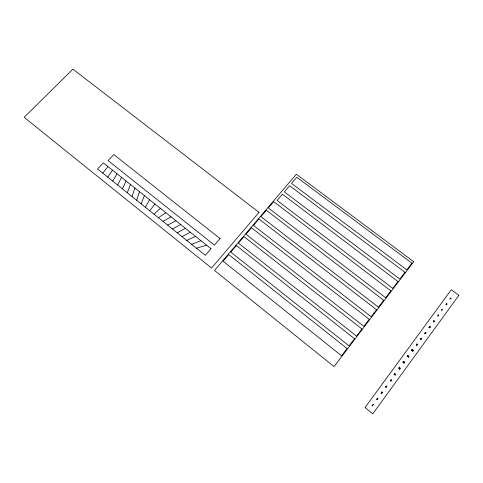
<?xml version="1.0" encoding="UTF-8"?>
<svg xmlns="http://www.w3.org/2000/svg" width="483" height="483" viewBox="0 0 483 483"><rect width="100%" height="100%" fill="white"/><g stroke="black" fill="none" stroke-linecap="round" stroke-linejoin="round"><path stroke-width="0.72" d="M377.078 398.445L377.555 398.07L378.147 398.487M381.57 392.274L381.854 391.955M132.016 196.563L134.926 188.056M136.623 200.252L139.533 191.727M450.404 298.228C450.204 298.729 450.307 299.351 450.023 299.273M127.301 192.777L130.458 184.494M141.102 203.838L144.393 195.603M122.483 188.919L126.015 180.95M403.371 361.55C403.202 362.039 403.245 362.805 402.943 362.636M117.604 185.013L121.541 177.382M145.455 207.328L149.537 199.702M390.922 381.105L390.928 380.701M112.69 181.071L117.019 173.777M425.143 332.497C426.501 331.561 426.066 334.29 424.889 333.518A0.7 0.64 44.6 0 1 424.672 333.306L424.768 333.173M429.375 326.695C430.715 325.723 430.238 328.537 429.121 327.722A0.7 0.64 43.7 0 1 428.898 327.504L428.995 327.377M377.326 398.378L377.458 398.904M381.805 392.232L381.944 392.757M107.757 177.116L112.467 170.149M394.182 374.355L394.816 373.178L393.953 374.476M372.091 405.243L372.846 405.992L372.296 405.34M385.549 386.798L386.303 387.529L385.754 386.889M420.403 339.018L421.152 339.718L420.602 339.102M399.103 368.626L398.378 368.209L399.242 367.817A0.682 0.628 50.5 0 0 399.652 367.75M441.704 310.267L442.289 309.156L441.48 310.382M399.821 367.75L399.079 367.068L399.622 367.696M395.172 375.134L395.8 373.957L394.937 375.255M417.572 344.482C414.746 342.393 417.837 347.718 416.66 344.476M438.123 316.287L437.405 315.888L438.244 315.514A0.664 0.604 42 0 0 438.642 315.447M446.419 304.906L445.706 304.507L446.534 304.139A0.658 0.598 40.5 0 0 446.932 304.079L446.358 303.439L447.095 304.079M399.676 369.205L400.304 368.034L399.447 369.332M404.03 363.198L404.651 362.033L403.8 363.325M408.407 357.269L409.023 356.11L408.177 357.39M412.73 351.34L413.345 350.187L412.5 351.461M438.805 315.447L438.069 314.801L438.612 315.399M390.192 380.544L390.572 380.417M102.825 173.168L107.902 166.508M149.742 210.763L154.916 203.989M449.878 298.736L450.343 298.633M402.822 362.087L403.299 361.978M382.168 392.921L381.667 393.512L381.075 393.035L381.636 393.283L381.926 392.933M377.446 399.085L377.151 399.429L376.589 399.187L377.181 399.664L377.688 399.067M154.029 214.204L160.398 208.36M158.418 217.718L165.82 212.683M162.964 221.359L171.024 216.831M177.255 232.812L185.412 228.302M172.467 228.978L180.678 224.529M167.673 225.132L175.951 220.761M182 236.616L190.356 232.245M186.752 240.425L195.567 236.398M420.826 339.012L421.623 338.553A2.24 2.053 45.2 0 0 421.828 338.378L421.671 338.257A2.198 2.017 45.2 0 1 421.466 338.438L420.548 338.957M372.465 405.267L373.359 404.754A2.324 2.161 58 0 0 373.576 404.567L373.419 404.44A2.282 2.125 58 0 1 373.202 404.633L372.218 405.189M385.911 386.823L386.798 386.315A2.3 2.131 54.1 0 0 387.016 386.128L386.859 386.002A2.258 2.095 54.1 0 1 386.648 386.195L385.669 386.744M191.582 244.295L201 240.727M196.484 248.226L206.555 245.159M412.313 350.241L411.667 350.447L412.096 349.855L412.53 350.193M407.99 356.164L407.344 356.369L407.773 355.778L408.207 356.116M434.139 321.557L433.529 321.744L433.933 321.177L434.362 321.509M381.926 391.93L382.518 392.498L382.325 392.214M403.577 361.284L404.066 361.876A0.61 0.561 49.5 0 0 403.836 361.55M450.633 297.981L451.08 298.536L450.874 298.24M391.007 379.741L391.453 380.127M430.027 326.695C428.741 326.478 430.329 327.975 430.111 326.58M381.793 392.83L381.57 392.522M377.314 398.982L377.084 398.656M429.453 327.251L429.894 327.365A0.628 0.574 43.7 0 1 429.496 327.685M425.203 333.035L425.668 333.161A0.634 0.58 44.6 0 1 425.257 333.487M391.224 380.055C389.998 379.668 391.321 381.25 391.387 380.006M429.29 327.691A0.628 0.574 43.7 0 1 428.88 327.474M425.058 333.493A0.634 0.58 44.6 0 1 424.654 333.276M416.672 344.482A0.652 0.598 46.5 0 1 417.028 344.15M417.27 344.125A0.652 0.598 46.5 0 1 417.717 344.367M390.294 380.797L390.819 380.876L390.294 380.785M416.431 344.922C417.3 345.925 416.926 343.709 416.431 344.904M425.257 332.745C426.115 333.753 425.789 331.555 425.263 332.715M458.85 295.342L372.773 413.84L365.033 407.574L451.291 289.709L458.85 295.342M407.561 355.41L407.205 356.587A2.433 2.24 48.9 0 1 407.392 356.502L408.467 356.122L407.869 355.651L408.075 355.367L407.561 355.41M411.884 349.493L411.528 350.664A2.427 2.228 47.8 0 1 411.715 350.573L412.79 350.193L412.192 349.728L412.397 349.444L411.884 349.493M433.716 320.821L433.378 321.962A2.391 2.174 43.3 0 1 433.559 321.877L434.615 321.509L434.018 321.056L434.223 320.778L433.716 320.821M347.072 348.539L341.566 355.784L223.061 261.188L228.707 254.547L347.072 348.539M354.534 338.716L349.076 345.894L230.765 252.12L236.356 245.539L354.534 338.716M361.93 328.971L356.52 336.09L238.397 243.13L243.939 236.604L361.93 328.971M369.26 319.323L363.898 326.381L245.968 234.219L251.462 227.747L369.26 319.323M376.529 309.754L371.216 316.745L253.472 225.386L258.924 218.968L376.529 309.754M383.725 300.275L378.461 307.206L260.917 216.626L266.32 210.262L383.725 300.275M390.868 290.869L385.651 297.745L268.294 207.938L273.656 201.622L390.868 290.869M397.944 281.553L392.776 288.363L277.085 200.439L282.398 194.172L397.944 281.553M404.965 272.315L399.833 279.065L284.342 191.884L289.613 185.671L404.965 272.315M411.921 263.157L406.837 269.852L291.533 183.401L296.761 177.243L411.921 263.157M413.702 261.695L334.049 366.603L214.512 270.456L296.29 174.218L413.702 261.695M259.003 212.357L211.536 268.059L24.15 117.339L72.915 69.16L259.003 212.357M211.053 248.739L205.372 255.344L97.56 168.941L103.338 162.868L211.053 248.739M220.055 238.572L214.428 245.11L108.107 160.604L113.825 154.578L220.055 238.572"/></g></svg>
